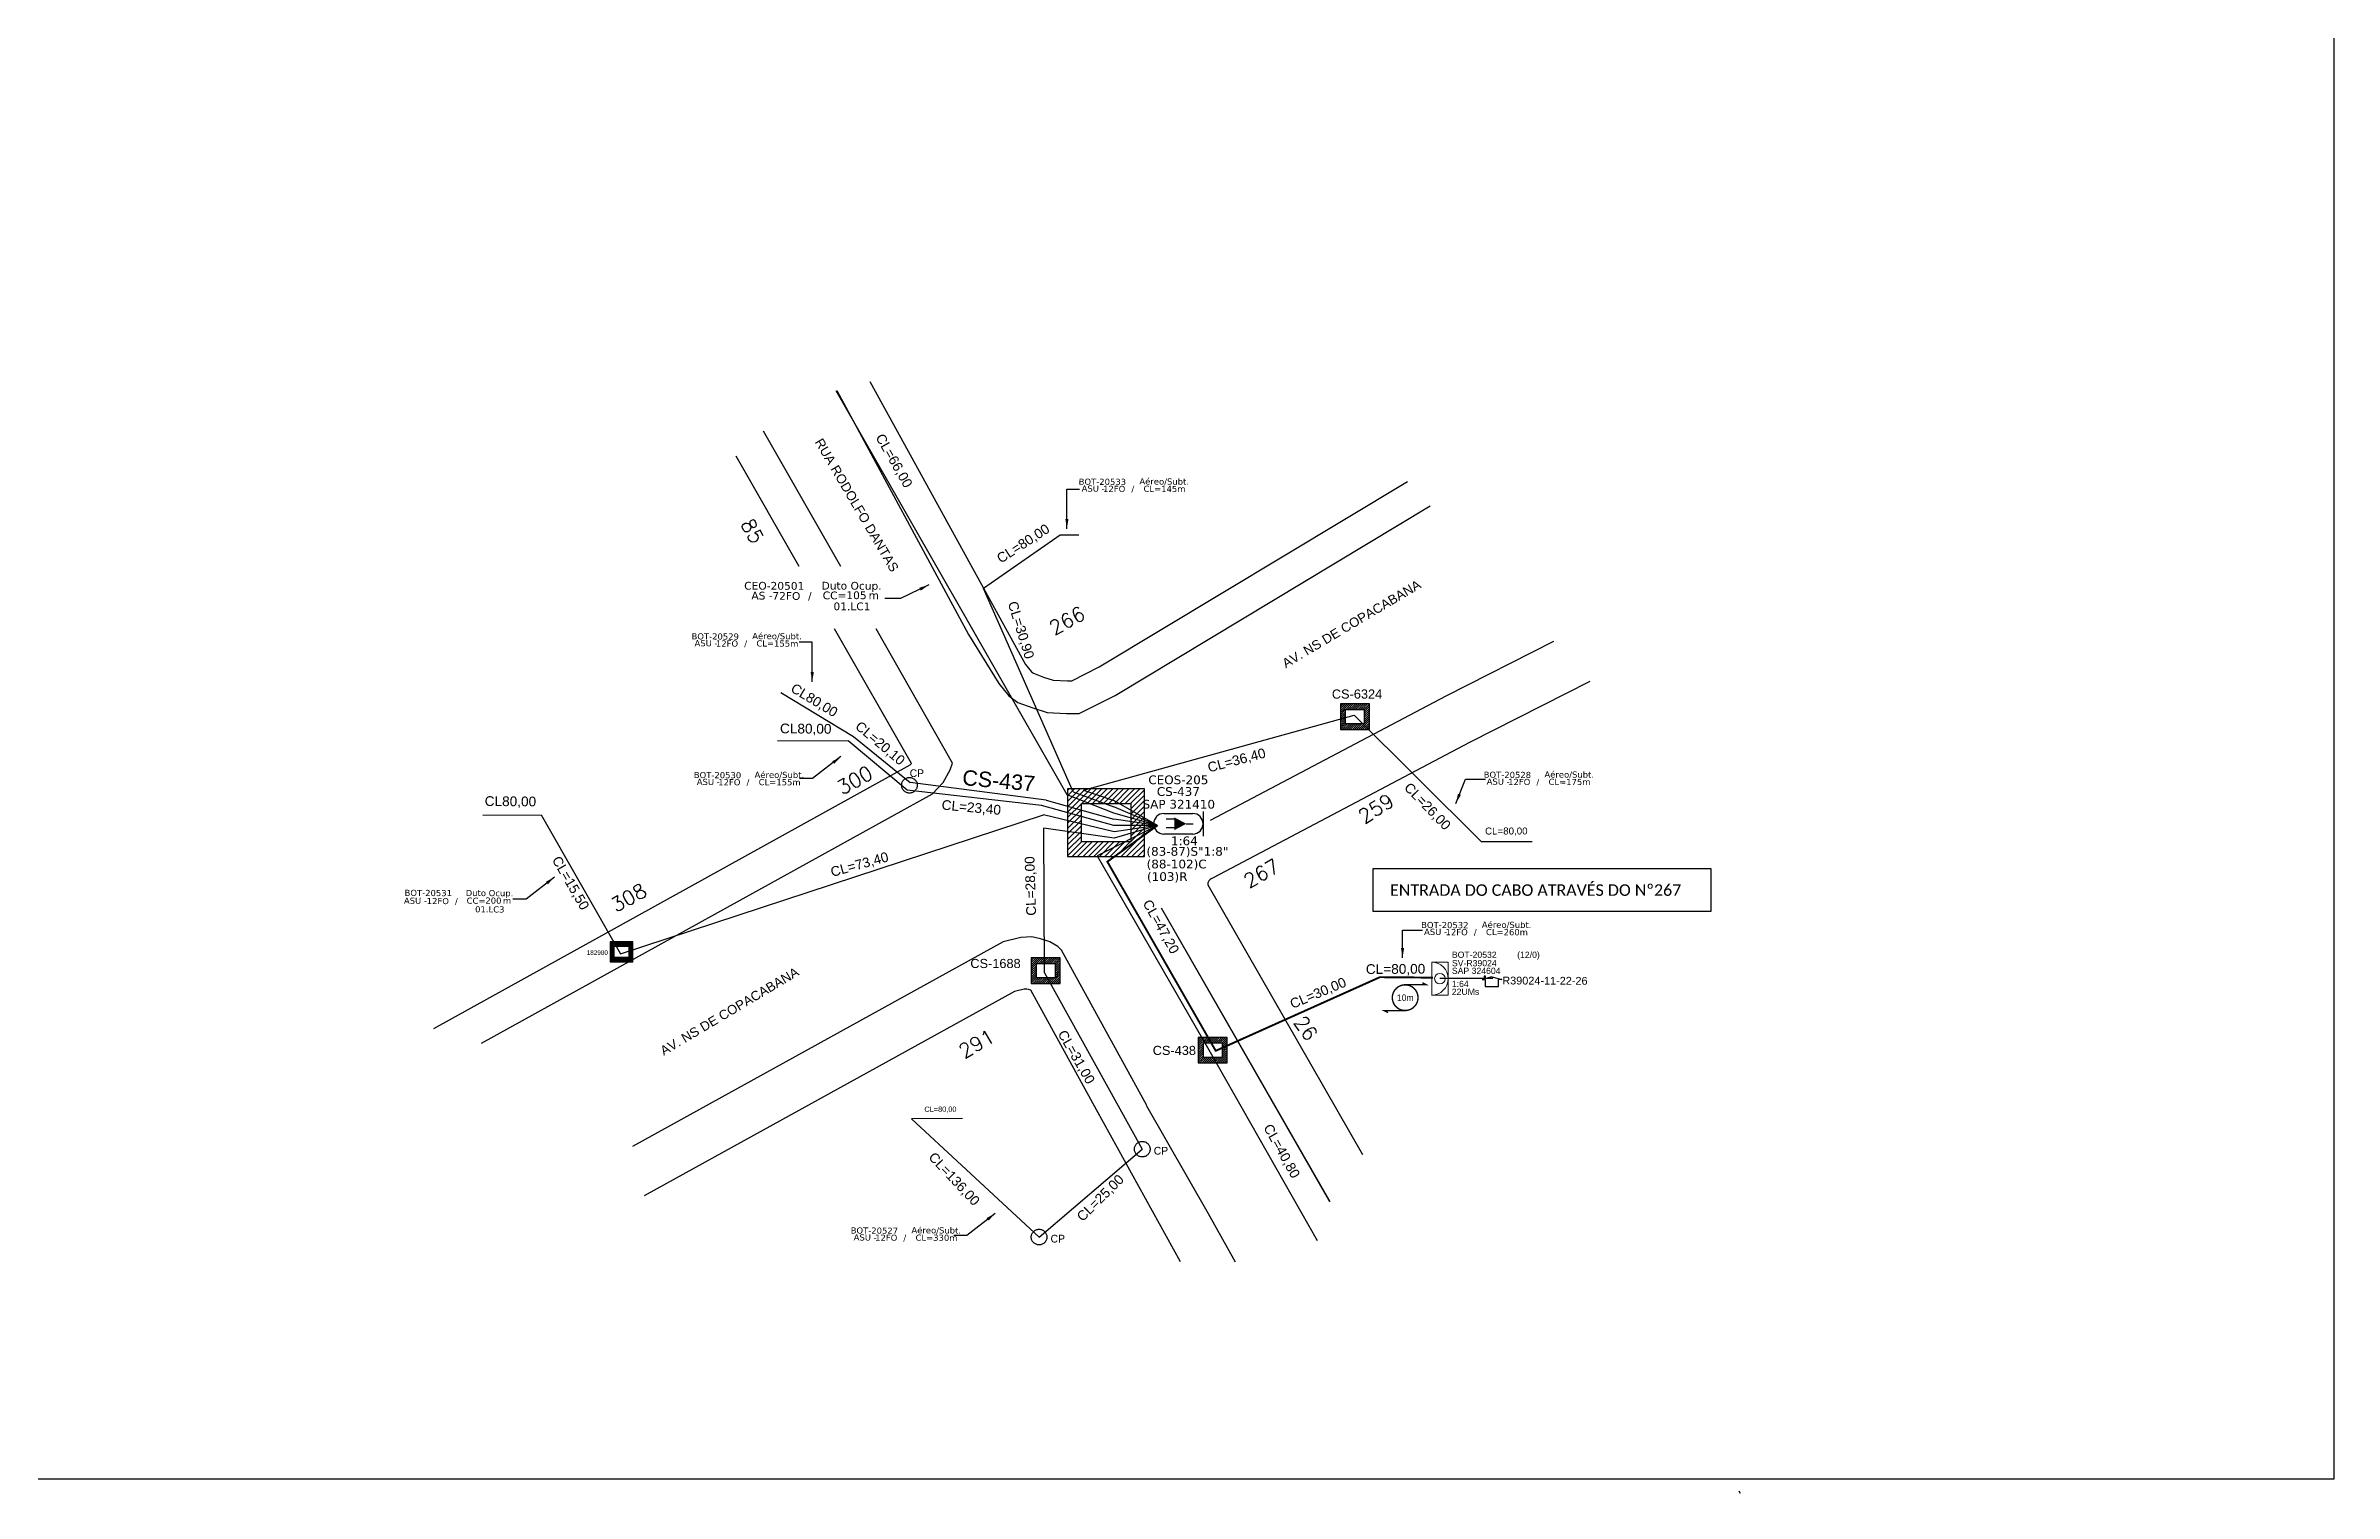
# Model space of a CAD drawing. Header units: metres. Extents: x -1286 to -445, y -503 to 94.
# Drawn here: x -916.9 to -445.1, y -502.8 to -204.3 of the extents above; entities that cross this region are included whole.
import ezdxf
from ezdxf.enums import TextEntityAlignment as Align

# ---------------------------------------------------------------- set-up
doc = ezdxf.new("R2010")
doc.units = ezdxf.units.M
doc.linetypes.add('PHANTOM2', pattern=[1.25, 0.625, -0.125, 0.125, -0.125, 0.125, -0.125])
for name, color, linetype in [('10.0-Cartográfico', 4, 'Continuous'), ('10.1-Caixas Subterrâneas', 5, 'Continuous'), ('20.4-CEOS', 1, 'Continuous'), ('CAP a instalar', 1, 'Continuous'), ('Folga', 1, 'Continuous'), ('label_cabos', 7, 'Continuous'), ('Legenda', 1, 'Continuous'), ('METRAGEM', 92, 'Continuous'), ('ml', 1, 'Continuous'), ('MUB', 252, 'Continuous'), ('Surveys Casinhas', 7, 'Continuous'), ('surveys legendas', 7, 'Continuous')]:
    doc.layers.add(name, color=color, linetype=linetype)
doc.layers.add('DROP DE CLIENTE', color=140, linetype='Continuous', plot=False)
doc.layers.add('EXTRA', color=50, linetype='Continuous', plot=False)
doc.styles.add('ARIAL', font='arial.ttf')
doc.styles.add('ROMANS', font='romans.shx')
doc.styles.add('siredit', font='verdana.ttf')
doc.styles.add('WMF-Calibri0', font='calibri.ttf')
doc.linetypes.add('FENCELINE1', pattern='A,0.25,-0.1,[133,ltypeshp.shx,S=0.1,R=0,X=-0.1,Y=0],-0.1,1', length=1.45)
doc.dimstyles.get("Standard").update_dxf_attribs({"dimtxt": 0.18, "dimasz": 0.18, "dimexe": 0.18, "dimexo": 0.0625, "dimgap": 0.09, "dimtad": 0, "dimtih": 1, "dimtoh": 1, "dimdec": 4, "dimzin": 0, "dimdsep": 46, "dimtxsty": 'Standard', "dimcen": 0.09, "dimadec": 0, "dimazin": 0, "dimtfac": 1, "dimtdec": 4, "dimtofl": 0, "dimtmove": 0, "dimatfit": 3, "dimfxl": 0, "dimtolj": 1, "dimtzin": 0, "dimarcsym": 0})

# ---------------------------------------------------------------- blocks, each defined once
blk = doc.blocks.new('A$C07E14978')
at = {"layer": 'Folga', "color": 0, "const_width": 0.146}
blk.add_lwpolyline([(2.23, 2.92, 1.000012), (2.23, 0.28, 0.999978)], format="xyb", close=True, dxfattribs=at)
at = {"layer": 'Folga', "color": 0, "const_width": 0.137}
for points in [[(2.23, 2.92), (4.42, 2.92), (3.98, 3.13)], [(2.23, 0.28), (0.03, 0.28), (0.47, 0.06)]]:
    blk.add_lwpolyline(points, dxfattribs=at)
at = {"layer": 'Folga', "color": 0}
blk.add_text('10m', height=0.659, dxfattribs=at).set_placement((1.38, 1.27))
blk = doc.blocks.new('*X72')
at = {"color": 0, "linetype": 'Continuous'}
for p, q in [((-1.25, 0.34099), (-0.49099, 1.1)), ((-1.25, 0.517767), (-0.667767, 1.1)), ((-1.25, 0.694544), (-0.844544, 1.1)), ((-1.25, 0.87132), (-1.02132, 1.1)), ((-1.25, 1.048097), (-1.198097, 1.1)), ((-0.789214, 0.625), (-0.314214, 1.1)), ((-0.612437, 0.625), (-0.137437, 1.1)), ((-0.43566, 0.625), (0.03934, 1.1)), ((-0.258883, 0.625), (0.216117, 1.1)), ((-0.082107, 0.625), (0.392893, 1.1)), ((0.09467, 0.625), (0.56967, 1.1)), ((0.271447, 0.625), (0.746447, 1.1)), ((0.448223, 0.625), (0.923223, 1.1)), ((0.625, 0.625), (1.1, 1.1)), ((0.801777, 0.625), (1.25, 1.073223)), ((0.8035, 0.449947), (1.25, 0.896447)), ((-1.25, 0.164214), (-0.8035, 0.610714)), ((-1.25, -0.012563), (-0.8035, 0.433937)), ((-1.25, -0.18934), (-0.8035, 0.25716)), ((-1.25, -0.366117), (-0.8035, 0.080383)), ((0.8035, 0.27317), (1.25, 0.71967)), ((0.8035, 0.096393), (1.25, 0.542893)), ((0.8035, -0.080383), (1.25, 0.366117)), ((0.8035, -0.25716), (1.25, 0.18934)), ((0.8035, -0.433937), (1.25, 0.012563)), ((-1.25, -0.542893), (-0.8035, -0.096393)), ((-1.25, -0.71967), (-0.8035, -0.27317)), ((-1.25, -0.896447), (-0.8035, -0.449947)), ((-1.25, -1.073223), (-0.801777, -0.625)), ((-1.1, -1.1), (-0.625, -0.625)), ((-0.923223, -1.1), (-0.448223, -0.625)), ((-0.746447, -1.1), (-0.271447, -0.625)), ((-0.56967, -1.1), (-0.09467, -0.625)), ((-0.392893, -1.1), (0.082107, -0.625)), ((-0.216117, -1.1), (0.258883, -0.625)), ((-0.03934, -1.1), (0.43566, -0.625)), ((0.137437, -1.1), (0.612437, -0.625)), ((0.314214, -1.1), (0.789214, -0.625)), ((0.49099, -1.1), (1.25, -0.34099)), ((0.667767, -1.1), (1.25, -0.517767)), ((0.8035, -0.610714), (1.25, -0.164214)), ((0.844544, -1.1), (1.25, -0.694544)), ((1.02132, -1.1), (1.25, -0.87132)), ((1.198097, -1.1), (1.25, -1.048097))]:
    blk.add_line(p, q, dxfattribs=at)
blk = doc.blocks.new('MANHOLE_MQ')
at = {"color": 0, "linetype": 'Continuous'}
for p, q in [((0.00000623, 0.00000569), (-0.00000627, 0.00000569)), ((-0.00000627, 0.00000569), (-0.00000627, -0.00000531)), ((0.00000623, -0.00000531), (0.00000623, 0.00000569)), ((-0.00000404, 0.00000331), (0.00000399, 0.00000331)), ((-0.00000404, -0.00000294), (-0.00000404, 0.00000331)), ((0.00000399, 0.00000331), (0.00000399, -0.00000294)), ((0.00000399, -0.00000294), (-0.00000404, -0.00000294)), ((0.00000399, -0.00000294), (0.00000399, -0.00000294)), ((-0.00000627, -0.00000531), (0.00000623, -0.00000531))]:
    blk.add_line(p, q, dxfattribs=at)
at = {"color": 0, "linetype": 'Continuous', "xscale": 5e-06, "yscale": 5e-06, "zscale": 1e-05}
blk.add_blockref('*X72', (-0.00000002, 0.00000019), dxfattribs=at)
blk = doc.blocks.new('SURVEY_SURVEY')
for p, q in [((0, 0.0000127), (-0.0000126, 0.000009)), ((-0.0000126, 0.000009), (-0.0000086, 0.000009)), ((-0.0000086, 0), (-0.0000086, 0.000009)), ((0.0000086, 0), (-0.0000086, 0)), ((0, 0.0000127), (0.0000126, 0.000009)), ((0.0000084, 0.0000132), (0.0000098, 0.0000132)), ((0.0000084, 0.0000103), (0.0000084, 0.0000132)), ((0.0000126, 0.000009), (0.0000086, 0.000009)), ((0.0000086, 0.000009), (0.0000086, 0)), ((0.0000098, 0.0000132), (0.0000098, 0.0000099))]:
    blk.add_line(p, q)
blk = doc.blocks.new('LEGENDA DOS CABOS')
at = {"layer": 'EXTRA', "color": 0, "style": 'siredit'}
for tag, p in [('ID', (4.6, 0.97)), ('XX', (9.03, 0.97))]:
    blk.add_attdef(tag, text='', height=0.48, rotation=359.69, dxfattribs=at).set_placement(p, align=Align.MIDDLE_CENTER)
at = {"layer": 'Legenda', "color": 0, "style": 'siredit'}
for tag, p in [('TIPO_CABO', (1.31, 0)), ('CABO', (4.69, -0.05)), ('/', (6.81, -0.05)), ('METROS', (10.03, -0.05))]:
    blk.add_attdef(tag, text='', height=0.8, rotation=359.69, dxfattribs=at).set_placement(p, align=Align.MIDDLE_CENTER)
blk = doc.blocks.new('MHMZ')
at = {"color": 0, "linetype": 'PHANTOM2'}
blk.add_circle((0, 0), 0.0000101, dxfattribs=at)
blk = doc.blocks.new('*U84')
at = {"layer": '20.4-CEOS', "color": 7, "style": 'siredit'}
for tag, p in [('FIBRAS_SPLITTER', (0, 0)), ('FIBRAS_TOP_C', (0, -4.13)), ('RESERVA_FINAIS', (0, -5.46))]:
    blk.add_attdef(tag, p, '', height=1.01, dxfattribs=at)
for tag, p, flags in [('ID_ATIVIDADE', (0, -6.77), 3), ('FATOR', (0, -8.09), 1), ('QTDE', (0, -9.4), 1), ('FID', (0, -10.71), 1)]:
    blk.add_attdef(tag, p, '', height=1.01, dxfattribs=dict(at, flags=flags))
blk = doc.blocks.new('Inst CB DT OCUP CFOA-SM-ASU-120-S-12')
at = {"layer": 'label_cabos', "color": 0, "style": 'siredit'}
for tag, flags, p in [('ID_ATIVIDADE', 3, (1.31, 2.67)), ('FATOR', 1, (11.56, 2.55))]:
    blk.add_attdef(tag, text='', height=1, rotation=359.69, dxfattribs=dict(at, flags=flags)).set_placement(p, align=Align.MIDDLE_CENTER)
for tag, p in [('TIPO_CABO', (1.26, 0)), ('DESTINO_CABO', (3.13, 1.26)), ('CABO', (4.69, -0.05)), ('/', (7.71, -0.05)), ('LANCE', (10.91, 0)), ('TIPO_CABO', (13.11, 1.24)), ('UND', (15.96, 0)), ('FID', (13.15, -1.41))]:
    blk.add_attdef(tag, text='', height=1, rotation=359.69, dxfattribs=at).set_placement(p, align=Align.MIDDLE_CENTER)
blk.add_attdef('QTDE', (12.43, -0.47), '', height=1, rotation=359.69, dxfattribs=at)
blk = doc.blocks.new('Inst CB DT OCUP CFOA-SM-AS-80-TS-72')
at = {"layer": 'label_cabos', "color": 0, "style": 'siredit'}
for tag, flags, p in [('ID_ATIVIDADE', 3, (1.31, 2.67)), ('FATOR', 1, (11.56, 2.55))]:
    blk.add_attdef(tag, text='', height=1, rotation=359.69, dxfattribs=dict(at, flags=flags)).set_placement(p, align=Align.MIDDLE_CENTER)
for tag, p in [('TIPO_CABO', (1.76, 0)), ('DESTINO_CABO', (3.13, 1.26)), ('CABO', (4.69, -0.05)), ('/', (7.71, -0.05)), ('LANCE', (10.91, 0)), ('TIPO_CABO', (13.11, 1.24)), ('UND', (15.96, 0)), ('FID', (13.15, -1.41))]:
    blk.add_attdef(tag, text='', height=1, rotation=359.69, dxfattribs=at).set_placement(p, align=Align.MIDDLE_CENTER)
blk.add_attdef('QTDE', (12.43, -0.47), '', height=1, rotation=359.69, dxfattribs=at)

msp = doc.modelspace()

# ---------------------------------------------------------------- linework, layer by layer
msp.add_lwpolyline([(-1286.07, -499.81), (-445.07, -499.81), (-445.07, 94.19), (-1286.07, 94.19)], close=True)
at = {"color": 1}
msp.add_lwpolyline([(-643.18, -373.95), (-573.62, -373.95), (-573.62, -382.82), (-643.18, -382.82)], close=True, dxfattribs=at)
at = {"color": 1, "lineweight": 18}
msp.add_lwpolyline([(-627.74, -400.06), (-627.74, -393.27), (-631.13, -393.27), (-631.14, -400.06)], close=True, dxfattribs=at)
msp.add_circle((-629.44, -396.66), 1.09, dxfattribs=at)
msp.add_arc((-631.14, -396.66), 3.4, 269.9724, 89.9724, dxfattribs=at)
at = {"layer": '10.0-Cartográfico'}
for points in [[(-606.02, -327.16), (-628.24, -338.41), (-676.82, -364.06)], [(-598.53, -335.38), (-623.32, -347.93), (-676.17, -375.84), (-676.59, -376.08), (-676.79, -376.24), (-676.98, -376.4), (-677.08, -376.52), (-677.15, -376.62), (-677.22, -376.74), (-677.27, -376.87), (-677.28, -376.92), (-677.3, -377.02), (-677.31, -377.12), (-677.3, -377.21), (-677.3, -377.23), (-677.28, -377.31), (-677.27, -377.33), (-645.38, -432.93)], [(-686.91, -382.07), (-652.17, -442.64)], [(-686.89, -382.06), (-652.16, -442.61)], [(-682.95, -455.08), (-700.24, -423.74)], [(-689.9, -422.88), (-689.9, -422.88), (-677.25, -445.11), (-671.63, -455.08)]]:
    msp.add_lwpolyline(points, dxfattribs=at)
at = {"layer": '20.4-CEOS', "color": 5}
for p, q in [((-686.34, -362.6), (-680.39, -362.6)), ((-680.39, -366.84), (-686.34, -366.84))]:
    msp.add_line(p, q, dxfattribs=at)
for points in [[(-678.26, -362.16), (-678.26, -367.28)], [(-684.07, -363.8), (-685.87, -363.8)], [(-684.07, -365.56), (-685.87, -365.56)], [(-681.72, -364.72), (-680.29, -364.72)]]:
    msp.add_lwpolyline(points, dxfattribs=at)
msp.add_lwpolyline([(-681.72, -364.72, 0, 2.62, 0), (-684.18, -364.72, 2.62, 2.62, 0)], format="xyseb", dxfattribs=at)
for centre, start, end in [((-686.34, -364.72), 90, 270), ((-680.39, -364.72), 270, 90)]:
    msp.add_arc(centre, 2.12, start, end, dxfattribs=at)
at = {"layer": 'CAP a instalar', "color": 7, "linetype": 'FENCELINE1', "ltscale": 5}
for points in [[(-706.29, -358.75), (-753.93, -275.43)], [(-703.87, -305.22), (-707.7, -305.22), (-723.51, -316.19)], [(-705.02, -358.13), (-723.51, -316.19)], [(-765.34, -337.63), (-750.31, -346.74)], [(-702.9, -357.78), (-647.12, -342.32)], [(-647.12, -342.32), (-620.92, -368.4), (-610.39, -368.37)], [(-765.97, -347.58), (-751.43, -347.63), (-751.43, -347.63)], [(-739.25, -357.81), (-751.43, -347.63)], [(-750.31, -346.74), (-750.31, -346.74), (-738.64, -356.22)], [(-711.58, -360.93), (-739.25, -357.81)], [(-710.64, -359.83), (-738.64, -356.22)], [(-705.02, -358.13), (-696.65, -361.2)], [(-702.9, -357.78), (-696.65, -359.91)], [(-826.75, -362.92), (-814.74, -362.9)], [(-814.74, -362.9), (-798.35, -391.55)], [(-798.35, -391.55), (-711.19, -362.89)], [(-696.64, -365.08), (-711.58, -360.93)], [(-696.63, -366.38), (-711.19, -362.89)], [(-710.64, -359.83), (-696.64, -363.79)], [(-696.64, -362.5), (-706.29, -358.75)], [(-687.66, -365.05), (-696.65, -359.91)], [(-687.66, -365.05), (-696.65, -361.2)], [(-687.66, -365.05), (-696.64, -362.5)], [(-696.63, -367.67), (-711.07, -365.6)], [(-710.93, -395.43), (-711.07, -365.6)], [(-687.66, -365.05), (-700.07, -371.33)], [(-687.66, -365.05), (-696.64, -363.79)], [(-687.66, -365.05), (-696.64, -365.08)], [(-687.66, -365.05), (-696.63, -366.38)], [(-687.66, -365.05), (-696.63, -367.67)], [(-700.07, -371.33), (-677.1, -411.33), (-654.77, -450.65)], [(-710.93, -395.43), (-690.8, -431.83)], [(-727.89, -425.52), (-738.38, -425.54), (-712.07, -449.95), (-690.8, -431.83)]]:
    msp.add_lwpolyline(points, dxfattribs=at)
at = {"layer": 'CAP a instalar', "color": 1, "linetype": 'FENCELINE1', "ltscale": 5, "const_width": 0.4}
msp.add_lwpolyline([(-687.66, -365.05), (-698, -372.54), (-675.66, -411.54), (-641.8, -396.35), (-630.86, -396.45)], dxfattribs=at)
at = {"layer": 'CAP a instalar', "color": 251, "linetype": 'FENCELINE1', "ltscale": 5, "const_width": 0.558}
msp.add_lwpolyline([(-697, -372.42), (-697, -372.42)], dxfattribs=at)
at = {"layer": 'DROP DE CLIENTE'}
msp.add_lwpolyline([(-618.53, -396.64), (-629.44, -396.66)], dxfattribs=at)
at = {"layer": 'MUB'}
for points in [[(-747, -273.52), (-714.86, -331.89)], [(-753.79, -275.39), (-726.61, -325.66)], [(-752.98, -311.7), (-768.9, -283.76)], [(-761.52, -311.7), (-774.5, -288.92)], [(-714.86, -331.89), (-714.86, -331.89), (-713.65, -333.38), (-713.23, -333.68), (-711.15, -334.46), (-709.2, -335.08), (-706.2, -335.22), (-705.35, -335.23), (-699.66, -332.38), (-636.1, -294.11)], [(-726.61, -325.66), (-720.36, -335.8), (-718.31, -338.33), (-716.43, -339.68), (-713.36, -340.82), (-710.4, -341.77), (-706.4, -341.95), (-703.81, -341.99), (-696.41, -338.29), (-631.48, -299.19)], [(-738.38, -352.32), (-754.22, -324.53)], [(-729.9, -352.22), (-729.9, -352.22), (-729.9, -352.22), (-745.68, -324.53)], [(-836.88, -406.94), (-738.65, -352.6), (-738.38, -352.32)], [(-827.05, -409.98), (-734.07, -358.54), (-731.83, -356.21), (-730.43, -353.6), (-729.9, -352.22)], [(-689.9, -422.88), (-689.88, -422.82), (-707.45, -390.76), (-708.22, -390.05), (-709.83, -389.1), (-711.79, -388.42), (-713.6, -388.05), (-715.84, -388.16), (-719.5, -389.08), (-795.93, -431.26)], [(-700.24, -423.74), (-713.78, -399.04), (-714.28, -398.87), (-714.63, -398.8), (-715.14, -398.83), (-717.12, -399.32), (-793.48, -441.46)], [(-567.81, -502.27), (-567.54, -502.77)]]:
    msp.add_lwpolyline(points, dxfattribs=at)

# ---------------------------------------------------------------- block references
at = {"layer": '10.1-Caixas Subterrâneas', "color": 30, "rotation": 180.0000000000633}
for p, xscale, yscale, zscale in [((-646.98, -342.55), 477922.3525781813, 477922.3525781813, 477922.3525781813), ((-698.3, -364.26), 1267106.628745931, 1267106.628745931, 1267106.628745931), ((-798.17, -391.03), 374927.014837119, 374927.014837119, 374927.014837119), ((-710.7, -394.93), 477922.3525781813, 477922.3525781813, 477922.3525781813), ((-676.29, -411.31), 477922.3525781813, 477922.3525781813, 477922.3525781813)]:
    msp.add_blockref('MANHOLE_MQ', p, dxfattribs=dict(at, xscale=xscale, yscale=yscale, zscale=zscale))
at = {"layer": '10.1-Caixas Subterrâneas', "xscale": 159777.5945280948, "yscale": 159777.5945280948, "zscale": 159777.5945280948}
for p in [(-738.8, -356.78), (-690.8, -431.82), (-712.07, -449.95)]:
    msp.add_blockref('MHMZ', p, dxfattribs=at)
at = {"layer": '20.4-CEOS', "color": 0, "lineweight": 0}
ref = msp.add_blockref('*U84', (-689.95, -371.31), dxfattribs=dict(at, xscale=1.780496014893947, yscale=1.780496014893947, zscale=1.780496014893947))
ref.add_attrib('FIBRAS_SPLITTER', '(83-87)S"1:8"', (-689.95, -371.31), dxfattribs={"color": 7, "height": 1.7977, "style": 'siredit'})
ref.add_attrib('FIBRAS_TOP_C', '(88-102)C', (-689.91, -373.92), dxfattribs={"color": 7, "height": 1.798, "style": 'siredit'})
ref.add_attrib('RESERVA_FINAIS', '(103)R', (-689.83, -376.51), dxfattribs={"color": 7, "height": 1.798, "style": 'siredit'})
at = {"layer": 'Folga', "xscale": 2.006958307478562, "yscale": 2.006958307478562, "zscale": 2.006958307478562}
msp.add_blockref('A$C07E14978', (-641.08, -403.79), dxfattribs=at)
at = {"layer": 'label_cabos', "color": 0, "lineweight": 0}
ref = msp.add_blockref('LEGENDA DOS CABOS', (-704.4, -296.26), dxfattribs=dict(at, xscale=1.26586705731551, yscale=1.26586705731551, zscale=1.597775945280949))
ref.add_attrib('ID', 'BOT-20533', dxfattribs={"color": 0, "height": 1.266, "rotation": 359.69, "style": 'siredit'}).set_placement((-699.03, -294.2), align=Align.MIDDLE_CENTER)
ref.add_attrib('CABO', '12FO', dxfattribs={"color": 0, "height": 1.266, "rotation": 359.69, "style": 'siredit'}).set_placement((-696.59, -295.66), align=Align.MIDDLE_CENTER)
ref.add_attrib('METROS', 'CL=145m', dxfattribs={"color": 0, "height": 1.266, "rotation": 359.69, "style": 'siredit'}).set_placement((-686.22, -295.66), align=Align.MIDDLE_CENTER)
ref.add_attrib('XX', 'Aéreo/Subt.', dxfattribs={"color": 0, "height": 1.2659, "rotation": 359.69, "style": 'siredit'}).set_placement((-686.28, -294.14), align=Align.MIDDLE_CENTER)
ref.add_attrib('/', '/', dxfattribs={"color": 0, "height": 1.27, "rotation": 359.69, "style": 'siredit'}).set_placement((-692.76, -295.66), align=Align.MIDDLE_CENTER)
ref.add_attrib('TIPO_CABO', 'ASU -', dxfattribs={"color": 0, "height": 1.266, "rotation": 359.69, "style": 'siredit'}).set_placement((-700.93, -295.6), align=Align.MIDDLE_CENTER)
at = {"layer": 'label_cabos'}
ref = msp.add_blockref('Inst CB DT OCUP CFOA-SM-AS-80-TS-72', (-771.67, -317.68), dxfattribs=dict(at, xscale=1.597784288591833, yscale=1.597784288591833, zscale=4.651162790697675, rotation=0.1315642785740551))
ref.add_attrib('DESTINO_CABO', 'CEO-20501', dxfattribs={"color": 0, "height": 1.598, "rotation": 359.8216, "style": 'siredit'}).set_placement((-766.67, -315.65), align=Align.MIDDLE_CENTER)
ref.add_attrib('CABO', '72FO', dxfattribs={"color": 0, "height": 1.598, "rotation": 359.8216, "style": 'siredit'}).set_placement((-764.18, -317.74), align=Align.MIDDLE_CENTER)
ref.add_attrib('TIPO_CABO', 'Duto Ocup.', dxfattribs={"color": 0, "height": 1.598, "rotation": 359.8216, "style": 'siredit'}).set_placement((-750.73, -315.64), align=Align.MIDDLE_CENTER)
ref.add_attrib('/', '/', dxfattribs={"color": 0, "height": 1.6, "rotation": 359.8216, "style": 'siredit'}).set_placement((-759.34, -317.73), align=Align.MIDDLE_CENTER)
ref.add_attrib('TIPO_CABO', 'AS - ', dxfattribs={"color": 0, "height": 1.598, "rotation": 359.8216, "style": 'siredit'}).set_placement((-768.85, -317.68), align=Align.MIDDLE_CENTER)
ref.add_attrib('FID', '01.LC1', dxfattribs={"color": 0, "height": 1.598, "rotation": 359.8216, "style": 'siredit'}).set_placement((-750.65, -319.89), align=Align.MIDDLE_CENTER)
ref.add_attrib('LANCE', 'CC=', dxfattribs={"color": 0, "height": 1.598, "rotation": 359.8216, "style": 'siredit'}).set_placement((-754.24, -317.63), align=Align.MIDDLE_CENTER)
ref.add_attrib('QTDE', '105', (-751.81, -318.39), dxfattribs={"color": 0, "height": 1.598, "rotation": 359.8216, "style": 'siredit'})
ref.add_attrib('UND', 'm', dxfattribs={"color": 0, "height": 1.6, "rotation": 359.8216, "style": 'siredit'}).set_placement((-746.16, -317.62), align=Align.MIDDLE_CENTER)
at = {"layer": 'label_cabos', "color": 0, "lineweight": 0}
ref = msp.add_blockref('LEGENDA DOS CABOS', (-784.21, -328.15), dxfattribs=dict(at, xscale=1.26586705731551, yscale=1.26586705731551, zscale=1.597775945280949))
ref.add_attrib('ID', 'BOT-20529', dxfattribs={"color": 0, "height": 1.266, "rotation": 359.69, "style": 'siredit'}).set_placement((-778.84, -326.09), align=Align.MIDDLE_CENTER)
ref.add_attrib('CABO', '12FO', dxfattribs={"color": 0, "height": 1.266, "rotation": 359.69, "style": 'siredit'}).set_placement((-776.41, -327.55), align=Align.MIDDLE_CENTER)
ref.add_attrib('METROS', 'CL=155m', dxfattribs={"color": 0, "height": 1.266, "rotation": 359.69, "style": 'siredit'}).set_placement((-766.03, -327.55), align=Align.MIDDLE_CENTER)
ref.add_attrib('XX', 'Aéreo/Subt.', dxfattribs={"color": 0, "height": 1.2659, "rotation": 359.69, "style": 'siredit'}).set_placement((-766.1, -326.03), align=Align.MIDDLE_CENTER)
ref.add_attrib('/', '/', dxfattribs={"color": 0, "height": 1.27, "rotation": 359.69, "style": 'siredit'}).set_placement((-772.57, -327.55), align=Align.MIDDLE_CENTER)
ref.add_attrib('TIPO_CABO', 'ASU -', dxfattribs={"color": 0, "height": 1.266, "rotation": 359.69, "style": 'siredit'}).set_placement((-780.74, -327.49), align=Align.MIDDLE_CENTER)
ref = msp.add_blockref('LEGENDA DOS CABOS', (-620.9, -356.69), dxfattribs=dict(at, xscale=1.26586705731551, yscale=1.26586705731551, zscale=1.597775945280949))
ref.add_attrib('ID', 'BOT-20528', dxfattribs={"color": 0, "height": 1.266, "rotation": 359.69, "style": 'siredit'}).set_placement((-615.53, -354.63), align=Align.MIDDLE_CENTER)
ref.add_attrib('CABO', '12FO', dxfattribs={"color": 0, "height": 1.266, "rotation": 359.69, "style": 'siredit'}).set_placement((-613.09, -356.09), align=Align.MIDDLE_CENTER)
ref.add_attrib('METROS', 'CL=175m', dxfattribs={"color": 0, "height": 1.266, "rotation": 359.69, "style": 'siredit'}).set_placement((-602.72, -356.09), align=Align.MIDDLE_CENTER)
ref.add_attrib('XX', 'Aéreo/Subt.', dxfattribs={"color": 0, "height": 1.2659, "rotation": 359.69, "style": 'siredit'}).set_placement((-602.78, -354.57), align=Align.MIDDLE_CENTER)
ref.add_attrib('/', '/', dxfattribs={"color": 0, "height": 1.27, "rotation": 359.69, "style": 'siredit'}).set_placement((-609.26, -356.09), align=Align.MIDDLE_CENTER)
ref.add_attrib('TIPO_CABO', 'ASU -', dxfattribs={"color": 0, "height": 1.266, "rotation": 359.69, "style": 'siredit'}).set_placement((-617.43, -356.03), align=Align.MIDDLE_CENTER)
ref = msp.add_blockref('LEGENDA DOS CABOS', (-783.74, -356.75), dxfattribs=dict(at, xscale=1.26586705731551, yscale=1.26586705731551, zscale=1.597775945280949))
ref.add_attrib('ID', 'BOT-20530', dxfattribs={"color": 0, "height": 1.266, "rotation": 359.69, "style": 'siredit'}).set_placement((-778.37, -354.69), align=Align.MIDDLE_CENTER)
ref.add_attrib('CABO', '12FO', dxfattribs={"color": 0, "height": 1.266, "rotation": 359.69, "style": 'siredit'}).set_placement((-775.93, -356.15), align=Align.MIDDLE_CENTER)
ref.add_attrib('METROS', 'CL=155m', dxfattribs={"color": 0, "height": 1.266, "rotation": 359.69, "style": 'siredit'}).set_placement((-765.56, -356.15), align=Align.MIDDLE_CENTER)
ref.add_attrib('XX', 'Aéreo/Subt.', dxfattribs={"color": 0, "height": 1.2659, "rotation": 359.69, "style": 'siredit'}).set_placement((-765.62, -354.64), align=Align.MIDDLE_CENTER)
ref.add_attrib('/', '/', dxfattribs={"color": 0, "height": 1.27, "rotation": 359.69, "style": 'siredit'}).set_placement((-772.1, -356.15), align=Align.MIDDLE_CENTER)
ref.add_attrib('TIPO_CABO', 'ASU -', dxfattribs={"color": 0, "height": 1.266, "rotation": 359.69, "style": 'siredit'}).set_placement((-780.27, -356.09), align=Align.MIDDLE_CENTER)
ref = msp.add_blockref('Inst CB DT OCUP CFOA-SM-ASU-120-S-12', (-841.96, -380.58), dxfattribs=dict(at, xscale=1.26586705731551, yscale=1.26586705731551, zscale=1.26586705731551))
ref.add_attrib('DESTINO_CABO', 'BOT-20531', dxfattribs={"color": 0, "height": 1.266, "rotation": 359.69, "style": 'siredit'}).set_placement((-838, -378.99), align=Align.MIDDLE_CENTER)
ref.add_attrib('CABO', '12FO', dxfattribs={"color": 0, "height": 1.266, "rotation": 359.69, "style": 'siredit'}).set_placement((-836.03, -380.65), align=Align.MIDDLE_CENTER)
ref.add_attrib('TIPO_CABO', 'Duto Ocup.', dxfattribs={"color": 0, "height": 1.266, "rotation": 359.69, "style": 'siredit'}).set_placement((-825.37, -379.01), align=Align.MIDDLE_CENTER)
ref.add_attrib('/', '/', dxfattribs={"color": 0, "height": 1.27, "rotation": 359.69, "style": 'siredit'}).set_placement((-832.2, -380.65), align=Align.MIDDLE_CENTER)
ref.add_attrib('TIPO_CABO', 'ASU - ', dxfattribs={"color": 0, "height": 1.266, "rotation": 359.69, "style": 'siredit'}).set_placement((-840.37, -380.59), align=Align.MIDDLE_CENTER)
ref.add_attrib('FID', '01.LC3', dxfattribs={"color": 0, "height": 1.266, "rotation": 359.69, "style": 'siredit'}).set_placement((-825.32, -382.37), align=Align.MIDDLE_CENTER)
ref.add_attrib('LANCE', 'CC=', dxfattribs={"color": 0, "height": 1.266, "rotation": 359.69, "style": 'siredit'}).set_placement((-828.15, -380.58), align=Align.MIDDLE_CENTER)
ref.add_attrib('QTDE', '200', (-826.23, -381.19), dxfattribs={"color": 0, "height": 1.266, "rotation": 359.69, "style": 'siredit'})
ref.add_attrib('UND', 'm', dxfattribs={"color": 0, "height": 1.27, "rotation": 359.69, "style": 'siredit'}).set_placement((-821.76, -380.58), align=Align.MIDDLE_CENTER)
ref = msp.add_blockref('LEGENDA DOS CABOS', (-633.8, -387.67), dxfattribs=dict(at, xscale=1.26586705731551, yscale=1.26586705731551, zscale=1.597775945280949))
ref.add_attrib('ID', 'BOT-20532', dxfattribs={"color": 0, "height": 1.266, "rotation": 359.69, "style": 'siredit'}).set_placement((-628.43, -385.61), align=Align.MIDDLE_CENTER)
ref.add_attrib('CABO', '12FO', dxfattribs={"color": 0, "height": 1.266, "rotation": 359.69, "style": 'siredit'}).set_placement((-625.99, -387.07), align=Align.MIDDLE_CENTER)
ref.add_attrib('METROS', 'CL=260m', dxfattribs={"color": 0, "height": 1.266, "rotation": 359.69, "style": 'siredit'}).set_placement((-615.62, -387.07), align=Align.MIDDLE_CENTER)
ref.add_attrib('XX', 'Aéreo/Subt.', dxfattribs={"color": 0, "height": 1.2659, "rotation": 359.69, "style": 'siredit'}).set_placement((-615.69, -385.56), align=Align.MIDDLE_CENTER)
ref.add_attrib('/', '/', dxfattribs={"color": 0, "height": 1.27, "rotation": 359.69, "style": 'siredit'}).set_placement((-622.16, -387.07), align=Align.MIDDLE_CENTER)
ref.add_attrib('TIPO_CABO', 'ASU -', dxfattribs={"color": 0, "height": 1.266, "rotation": 359.69, "style": 'siredit'}).set_placement((-630.33, -387.01), align=Align.MIDDLE_CENTER)
ref = msp.add_blockref('LEGENDA DOS CABOS', (-751.4, -450.68), dxfattribs=dict(at, xscale=1.26586705731551, yscale=1.26586705731551, zscale=1.597775945280949))
ref.add_attrib('ID', 'BOT-20527', dxfattribs={"color": 0, "height": 1.266, "rotation": 359.69, "style": 'siredit'}).set_placement((-746.03, -448.61), align=Align.MIDDLE_CENTER)
ref.add_attrib('CABO', '12FO', dxfattribs={"color": 0, "height": 1.266, "rotation": 359.69, "style": 'siredit'}).set_placement((-743.59, -450.08), align=Align.MIDDLE_CENTER)
ref.add_attrib('METROS', 'CL=330m', dxfattribs={"color": 0, "height": 1.266, "rotation": 359.69, "style": 'siredit'}).set_placement((-733.22, -450.08), align=Align.MIDDLE_CENTER)
ref.add_attrib('XX', 'Aéreo/Subt.', dxfattribs={"color": 0, "height": 1.2659, "rotation": 359.69, "style": 'siredit'}).set_placement((-733.28, -448.56), align=Align.MIDDLE_CENTER)
ref.add_attrib('/', '/', dxfattribs={"color": 0, "height": 1.27, "rotation": 359.69, "style": 'siredit'}).set_placement((-739.76, -450.08), align=Align.MIDDLE_CENTER)
ref.add_attrib('TIPO_CABO', 'ASU -', dxfattribs={"color": 0, "height": 1.266, "rotation": 359.69, "style": 'siredit'}).set_placement((-747.93, -450.02), align=Align.MIDDLE_CENTER)
at = {"layer": 'Surveys Casinhas', "xscale": -160537.1212273677, "yscale": 160537.1212273705, "zscale": 160537.1212273705, "rotation": 359.8618444730036}
msp.add_blockref('SURVEY_SURVEY', (-618.73, -398.3), dxfattribs=at)

# ---------------------------------------------------------------- texts
at = {"color": 1, "style": 'WMF-Calibri0'}
msp.add_text('ENTRADA DO CABO ATRAVÉS DO Nº267', height=2.3729, dxfattribs=at).set_placement((-639.71, -379.58))
at = {"color": 1, "style": 'ARIAL'}
for s, p in [('BOT-20532', (-626.97, -392.36)), ('SAP 324604', (-626.97, -395.68)), ('SV-R39024', (-626.96, -394.1)), ('22UMs', (-626.98, -400)), ('1:64', (-626.98, -398.38))]:
    msp.add_text(s, height=1.278, rotation=359.9724, dxfattribs=at).set_placement(p)
msp.add_text('              (12/0)', height=1.2782, rotation=359.9724, dxfattribs=at).set_placement((-614.65, -392.37), align=Align.CENTER)
at = {"layer": '10.1-Caixas Subterrâneas', "color": 30, "style": 'ARIAL'}
for s, height, p in [('CS-6324', 1.883, (-651.72, -338.91)), ('182980', 0.938, (-805.34, -391.76)), ('CS-1688', 1.883, (-726.25, -394.47)), ('CS-438', 1.883, (-688.65, -412.4))]:
    msp.add_text(s, height=height, dxfattribs=at).set_placement(p)
at = {"layer": '10.1-Caixas Subterrâneas'}
for p in [(-738.76, -355.09), (-688.44, -432.94), (-709.71, -451.07)]:
    msp.add_text('CP', height=1.598, dxfattribs=at).set_placement(p)
at = {"layer": '10.1-Caixas Subterrâneas', "color": 30, "style": 'ARIAL'}
msp.add_text('CS-437', height=3.17, rotation=354.8708, dxfattribs=at).set_placement((-728.01, -356.72))
at = {"layer": '20.4-CEOS', "color": 7, "style": 'siredit'}
for s, p in [('CEOS-205', (-683.36, -354.76)), ('CS-437', (-683.36, -357.17)), ('SAP 321410', (-683.27, -359.79)), ('1:64', (-682.12, -367.34))]:
    msp.add_text(s, height=1.798, dxfattribs=at).set_placement(p, align=Align.TOP_CENTER)
at = {"layer": 'METRAGEM', "style": 'ARIAL'}
for tag, height, rotation, p in [('CL=66,00', 2.009, 299.7912, (-742.82, -290.34)), ('CL=80,00', 2.009, 32.943, (-714.82, -307.76)), ('CL=30,90', 2.009, 287.2312, (-716.73, -325.06)), ('CL80,00', 2.009, 328.964, (-758.92, -340.08)), ('CL80,00', 2.009, 359.4861, (-760.19, -346.11)), ('CL=20,10', 2.009, 320.0836, (-745.46, -348.87)), ('CL=36,40', 2.009, 14.9135, (-671.1, -352.57)), ('CL=26,00', 2.009, 314.1881, (-632.7, -361.81)), ('CL80,00', 2.009, 359.4861, (-821.07, -361.09)), ('CL=23,40', 2.009, 354.7632, (-726.13, -362.34)), ('CL=80,00', 1.438, 0.0752, (-615.75, -366.93)), ('CL=15,50', 2.009, 300.2116, (-809.5, -377.43)), ('CL=73,40', 2.009, 15.6255, (-748.83, -374.05)), ('CL=28,00', 2.009, 91.6676, (-712.87, -377.53)), ('CL=47,20', 2.009, 299.1865, (-687.8, -386.42)), ('CL=80,00', 2.009, 0.3297, (-638.58, -395.66)), ('CL=30,00', 2.009, 22.91, (-654.18, -400.53)), ('CL=31,00', 2.009, 300.0385, (-705.24, -413.31)), ('CL=80,00', 1.085, 0.1858, (-732.41, -424.12)), ('CL=40,80', 2.009, 299.1865, (-662.9, -432.69)), ('CL=136,00', 2.009, 313.2615, (-730.29, -438.63)), ('CL=25,00', 2.009, 44.7453, (-698.76, -442.57))]:
    msp.add_attdef(tag, text='(XX/YY)', height=height, rotation=rotation, dxfattribs=at).set_placement(p, align=Align.CENTER)
at = {"layer": 'MUB', "color": 5, "style": 'ARIAL'}
for s, rotation, p in [('RUA RODOLFO DANTAS', 300.361, (-758.39, -285.98)), ('AV. NS DE COPACABANA', 30.7949, (-661.21, -332.68)), ('AV. NS DE COPACABANA', 30.7949, (-789.45, -412.56))]:
    msp.add_text(s, height=1.9214, rotation=rotation, dxfattribs=at).set_placement(p)
at = {"layer": 'MUB', "style": 'ROMANS'}
for s, rotation, p in [('85', 299.6125, (-771.17, -304.39)), ('266', 28.2121, (-706.31, -322.83)), ('300', 28.9506, (-750.07, -355.73)), ('259', 32.0174, (-642.62, -361.56)), ('267', 29.6883, (-666.24, -374.96)), ('308', 28.9506, (-796.69, -379.96)), ('291', 29.6883, (-724.96, -410.08))]:
    msp.add_text(s, height=2.966, rotation=rotation, dxfattribs=at).set_placement(p, align=Align.MIDDLE_CENTER)
msp.add_text('26', height=2.966, rotation=305.5369, dxfattribs=at).set_placement((-659.78, -405.65))
at = {"layer": 'surveys legendas', "style": 'ARIAL'}
msp.add_text('R39024-11-22-26', height=1.6054, rotation=359.7837, dxfattribs=at).set_placement((-616.58, -397.85))

# ---------------------------------------------------------------- leaders
at = {"layer": 'ml', "color": 0}
for points in [[(-706.34, -303.87), (-706.33, -295.75), (-703.76, -295.75)], [(-734.81, -315.48), (-740.67, -318.3), (-743.91, -318.29)], [(-758.85, -335.42), (-758.84, -327.3), (-761.53, -327.3)], [(-752.92, -350.87), (-758.81, -355.4), (-761.5, -355.4)], [(-626.15, -360.52), (-624.17, -355.55), (-620.07, -355.55)], [(-811.96, -375.71), (-817.85, -380.25), (-820.54, -380.25)], [(-637.15, -392.36), (-637.12, -386.68), (-633.03, -386.67)], [(-721.1, -445.06), (-727, -449.59), (-729.68, -449.59)]]:
    msp.add_leader(points, dimstyle='Standard', override={"dimasz": 2, "dimgap": 0.09, "dimtad": 0}, dxfattribs=at)

doc.saveas('drawing.dxf')
